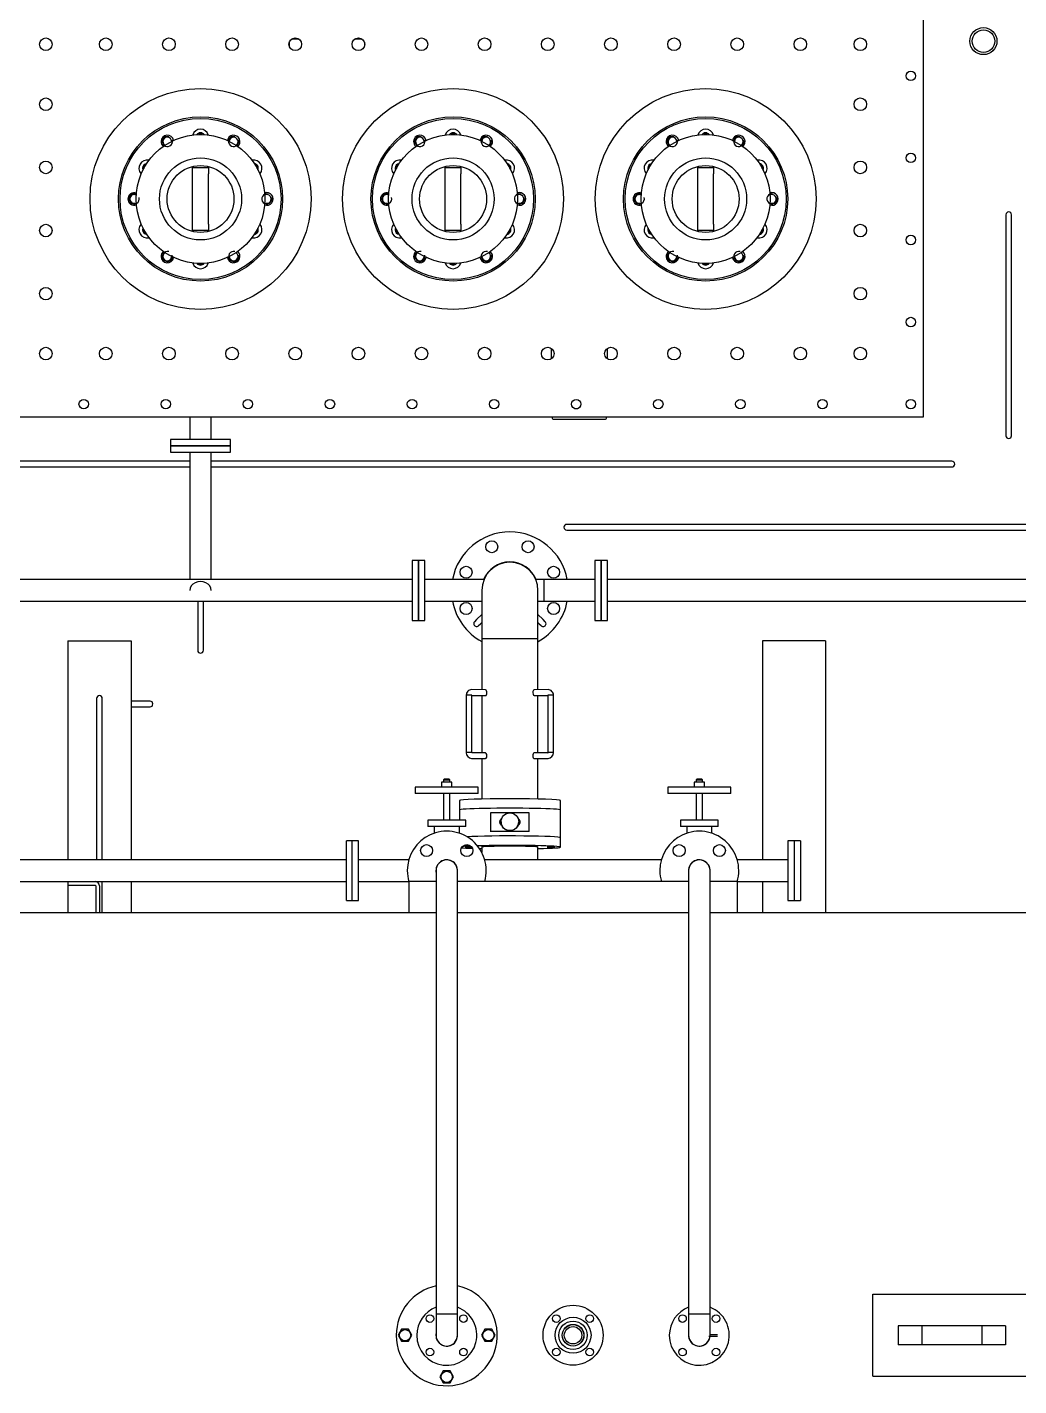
# Model space of a CAD drawing. Header units: millimetres. Extents: x 89978 to 501025, y -351975 to 835730.
# Drawn here: x 139889 to 141459, y -213166 to -211014 of the extents above; entities that cross this region are included whole.
import ezdxf

# ---------------------------------------------------------------- set-up
doc = ezdxf.new("R2010")
doc.units = ezdxf.units.MM
doc.header["$LTSCALE"] = 150
doc.layers.add('------00 Switch Gear_154kV', color=4, linetype='Continuous')

# ---------------------------------------------------------------- blocks, each defined once
blk = doc.blocks.new('X-1F-PLAN$0$top tr')
at = {"layer": '------00 Switch Gear_154kV', "linetype": 'Continuous'}
for p, q in [((320651, 115492.8), (320401, 115492.8)), ((320651, 115492.8), (320651, 115363)), ((321320.6, 115503.4), (321315.1, 115493.9)), ((321315.1, 115493.9), (321320.6, 115484.4)), ((321331.5, 115503.4), (321320.6, 115503.4)), ((321337, 115493.9), (321331.5, 115503.4)), ((321331.5, 115484.4), (321337, 115493.9)), ((321320.6, 115484.4), (321331.5, 115484.4)), ((320441, 115442.9), (320478.5, 115442.9)), ((320441, 115412.9), (320441, 115442.9)), ((320478.5, 115442.9), (320573.5, 115442.9)), ((320478.5, 115412.9), (320478.5, 115442.9)), ((320573.5, 115442.9), (320611, 115442.9)), ((320573.5, 115412.9), (320573.5, 115442.9)), ((320611, 115412.9), (320611, 115442.9)), ((320910.9, 115429.1), (320897.3, 115429.1)), ((320909, 115426.8), (320897.3, 115426.8)), ((320909, 115427.9), (320909, 115393.9)), ((320943, 115393.9), (320943, 115427.9)), ((321254.6, 115437.4), (321249.1, 115427.9)), ((321249.1, 115427.9), (321254.6, 115418.4)), ((321265.5, 115437.4), (321254.6, 115437.4)), ((321271, 115427.9), (321265.5, 115437.4)), ((321265.5, 115418.4), (321271, 115427.9)), ((321309, 115427.9), (321309, 115393.9)), ((321343, 115393.9), (321343, 115427.9)), ((321386.6, 115437.4), (321381.1, 115427.9)), ((321381.1, 115427.9), (321386.6, 115418.4)), ((321397.5, 115437.4), (321386.6, 115437.4)), ((321403, 115427.9), (321397.5, 115437.4)), ((321397.5, 115418.4), (321403, 115427.9)), ((320441, 115412.9), (320478.5, 115412.9)), ((320478.5, 115412.9), (320573.5, 115412.9)), ((320573.5, 115412.9), (320611, 115412.9)), ((321254.6, 115418.4), (321265.5, 115418.4)), ((321386.6, 115418.4), (321397.5, 115418.4)), ((320943, 115393.9), (320909, 115393.9)), ((320943, 115393.9), (320909, 115393.9)), ((320909, 115393.9), (320909, 115295)), ((320943, 115295), (320943, 115393.9)), ((321343, 115393.9), (321309, 115393.9)), ((321343, 115393.9), (321309, 115393.9)), ((321309, 115393.9), (321309, 115295)), ((321343, 115295), (321343, 115393.9)), ((320651, 115363), (320401, 115363)), ((320909, 115295), (320909, 115271)), ((320943, 115271), (320943, 115295)), ((321309, 115295), (321309, 115271)), ((321343, 115271), (321343, 115295)), ((320909, 115271), (320909, 114702)), ((320943, 114702), (320943, 115271)), ((321309, 115271), (321309, 114702)), ((321343, 114702), (321343, 115271)), ((320223, 114758.9), (320866, 114758.9)), ((320726, 114327.9), (320726, 114758.9)), ((320826, 114708.9), (320826, 114758.9)), ((320866, 114708.9), (320866, 114758.9)), ((320866, 114758.9), (320909, 114758.9)), ((320943, 114758.9), (321309, 114758.9)), ((321343, 114758.9), (321386, 114758.9)), ((321386, 114758.9), (322429, 114758.9)), ((321386, 114708.9), (321386, 114758.9)), ((321826, 114708.9), (321826, 114758.9)), ((321871.5, 114758.9), (321871.5, 114708.9)), ((321876, 114715.9), (321876, 114758.9)), ((321882, 114715.9), (321882, 114758.9)), ((321926, 114714.9), (321926, 114758.9)), ((320766, 114644.4), (320766, 114739.4)), ((320776, 114739.4), (320766, 114739.4)), ((320776, 114644.4), (320776, 114739.4)), ((320776, 114644.4), (320776, 114739.4)), ((320786, 114739.4), (320776, 114739.4)), ((320786, 114644.4), (320786, 114739.4)), ((321466, 114739.4), (321466, 114644.4)), ((321476, 114739.4), (321466, 114739.4)), ((321476, 114739.4), (321476, 114644.4)), ((321476, 114739.4), (321476, 114644.4)), ((321485, 114739.4), (321476, 114739.4)), ((321485, 114739.4), (321485, 114644.4)), ((321926, 114714.9), (321883, 114714.9)), ((321926, 114708.9), (321926, 114714.9)), ((320865.9, 114708.9), (320786, 114708.9)), ((320866, 114708.9), (320909, 114708.9)), ((320909, 114702), (320909, 114691.9)), ((320943, 114708.9), (321309, 114708.9)), ((320943, 114691.9), (320943, 114702)), ((321309, 114702), (321309, 114691.9)), ((321343, 114708.9), (321386, 114708.9)), ((321343, 114691.9), (321343, 114702)), ((321466, 114708.9), (321386.2, 114708.9)), ((321883, 114708.9), (321485, 114708.9)), ((321880.5, 114708.9), (321880.5, 114709.4)), ((321926, 114708.9), (321883, 114708.9)), ((322497, 114708.9), (321926, 114708.9)), ((320786, 114674.9), (320865.9, 114674.9)), ((320826, 114327.9), (320826, 114674.9)), ((320986.2, 114674.9), (321265.9, 114674.9)), ((321181.5, 114674.9), (321181.5, 114654.7)), ((321386.2, 114674.9), (321466, 114674.9)), ((321485, 114674.9), (322497, 114674.9)), ((321826, 114327.9), (321826, 114674.9)), ((321871.5, 114674.9), (321871.5, 114424.7)), ((321880.5, 114424.7), (321880.5, 114674.9)), ((321926, 114327.9), (321926, 114674.9)), ((321146, 114654.7), (321146, 114639.7)), ((321270.6, 114654.7), (321270.6, 114663.1)), ((320766, 114644.4), (320776, 114644.4)), ((320776, 114644.4), (320786, 114644.4)), ((320906, 114632.7), (320906, 114621.9)), ((320946, 114621.9), (320946, 114632.7)), ((321146, 114639.7), (321146, 114595.8)), ((321196, 114630.2), (321196, 114630)), ((321196, 114630), (321226, 114630)), ((321196, 114600), (321196, 114630)), ((321226, 114630), (321256, 114630)), ((321256, 114630.2), (321256, 114630)), ((321256, 114630), (321256, 114600)), ((321306, 114632.7), (321306, 114621.9)), ((321346, 114621.9), (321346, 114632.7)), ((321466, 114644.4), (321476, 114644.4)), ((321476, 114644.4), (321485, 114644.4)), ((320896, 114621.9), (320956, 114621.9)), ((320896, 114621.9), (320896, 114611.9)), ((320896, 114611.9), (320956, 114611.9)), ((320921, 114611.9), (320921, 114569.9)), ((320931, 114569.9), (320931, 114611.9)), ((320956, 114611.9), (320956, 114621.9)), ((321209.8, 114615), (321209.8, 114614.6)), ((321213.1, 114619.9), (321211.9, 114619.1)), ((321212.9, 114619.4), (321211.9, 114618.7)), ((321211.9, 114610.6), (321212.8, 114609.9)), ((321212, 114614.6), (321212, 114614.5)), ((321240.2, 114619.1), (321239, 114619.9)), ((321240.2, 114618.7), (321239.2, 114619.4)), ((321239.3, 114609.9), (321240.2, 114610.6)), ((321240, 114614.5), (321240, 114614.6)), ((321242.3, 114614.6), (321242.3, 114615)), ((321296, 114621.9), (321356, 114621.9)), ((321296, 114621.9), (321296, 114611.9)), ((321296, 114611.9), (321356, 114611.9)), ((321306, 114595.8), (321306, 114611.9)), ((321321, 114611.9), (321321, 114569.9)), ((321331, 114569.9), (321331, 114611.9)), ((321356, 114611.9), (321356, 114621.9)), ((321146, 114595.8), (321146, 114580.8)), ((321226, 114600), (321196, 114600)), ((321256, 114600), (321226, 114600)), ((321306, 114580.8), (321306, 114595.8)), ((320876, 114569.9), (320976, 114569.9)), ((320876, 114569.9), (320876, 114559.9)), ((320976, 114559.9), (320976, 114569.9)), ((321181.5, 114578.5), (321181.5, 114514.4)), ((321270.6, 114514.4), (321270.6, 114578.5)), ((321276, 114569.9), (321376, 114569.9)), ((321276, 114569.9), (321276, 114559.9)), ((321376, 114559.9), (321376, 114569.9)), ((320876, 114559.9), (320976, 114559.9)), ((320917.8, 114559.9), (320917.8, 114551.9)), ((320917.8, 114551.9), (320934.3, 114551.9)), ((320921, 114551.9), (320921, 114547.9)), ((320931, 114547.9), (320921, 114547.9)), ((320921, 114547.9), (320922, 114546.9)), ((320922, 114546.9), (320930, 114546.9)), ((320930, 114546.9), (320931, 114547.9)), ((320931, 114547.9), (320931, 114551.9)), ((320934.3, 114551.9), (320934.3, 114559.9)), ((321276, 114559.9), (321376, 114559.9)), ((321317.8, 114559.9), (321317.8, 114551.9)), ((321317.8, 114551.9), (321334.3, 114551.9)), ((321321, 114551.9), (321321, 114547.9)), ((321331, 114547.9), (321321, 114547.9)), ((321321, 114547.9), (321322, 114546.9)), ((321322, 114546.9), (321330, 114546.9)), ((321330, 114546.9), (321331, 114547.9)), ((321331, 114547.9), (321331, 114551.9)), ((321334.3, 114551.9), (321334.3, 114559.9)), ((321157, 114505), (321157, 114414.1)), ((321187.4, 114514.5), (321165.3, 114514.1)), ((321166, 114505.1), (321187.6, 114505.5)), ((321166, 114414.1), (321166, 114505)), ((321181.5, 114505.4), (321181.5, 114414.5)), ((321264.5, 114505.5), (321286.1, 114505.1)), ((321286.8, 114514.1), (321264.7, 114514.5)), ((321270.6, 114414.5), (321270.6, 114505.4)), ((321286.1, 114505), (321286.1, 114414.1)), ((321295.1, 114414.1), (321295.1, 114505)), ((321805, 114432.4), (321796, 114432.4)), ((321826, 114432.4), (321805, 114432.4)), ((321187.4, 114414.6), (321166, 114414.2)), ((321286.1, 114414.2), (321264.7, 114414.6)), ((321796, 114423.4), (321805, 114423.4)), ((321805, 114423.4), (321826, 114423.4)), ((321871.5, 114424.7), (321871.5, 114419.2)), ((321880.5, 114419.2), (321880.5, 114424.7)), ((321165.5, 114405.2), (321187.6, 114405.6)), ((321181.5, 114405.5), (321181.5, 114324.1)), ((321264.5, 114405.6), (321286.6, 114405.2)), ((321270.6, 114324.1), (321270.6, 114405.5)), ((320726, 114327.9), (320826, 114327.9)), ((320726, 114327.9), (320826, 114327.9)), ((321181.5, 114324.1), (321181.5, 114247.9)), ((321270.6, 114324.1), (321181.5, 114324.1)), ((321270.6, 114247.9), (321270.6, 114324.1)), ((321711.5, 114342.9), (321711.5, 114333.9)), ((321711.5, 114333.9), (321711.5, 114264.9)), ((321720.5, 114333.9), (321720.5, 114342.9)), ((321720.5, 114264.9), (321720.5, 114333.9)), ((321926, 114327.9), (321826, 114327.9)), ((321926, 114327.9), (321826, 114327.9)), ((321179.7, 114300.7), (321176.5, 114303.8)), ((321275.6, 114303.8), (321272.4, 114300.7)), ((321071.5, 114295.4), (321071.5, 114200.4)), ((321081.5, 114295.4), (321071.5, 114295.4)), ((321081.5, 114200.4), (321081.5, 114295.4)), ((321091.5, 114295.4), (321081.5, 114295.4)), ((321081.5, 114295.4), (321081.5, 114200.4)), ((321091.5, 114200.4), (321091.5, 114295.4)), ((321170.1, 114297.5), (321173.3, 114294.3)), ((321173.3, 114294.3), (321181.5, 114286.1)), ((321181.5, 114298.9), (321179.7, 114300.7)), ((321272.4, 114300.7), (321270.6, 114298.9)), ((321270.6, 114286.1), (321278.8, 114294.3)), ((321278.8, 114294.3), (321281.9, 114297.5)), ((321360.6, 114295.4), (321360.6, 114200.4)), ((321370.6, 114295.4), (321360.6, 114295.4)), ((321370.6, 114295.4), (321370.6, 114200.4)), ((321370.6, 114200.4), (321370.6, 114295.4)), ((321380.6, 114295.4), (321370.6, 114295.4)), ((321380.6, 114200.4), (321380.6, 114295.4)), ((321070.6, 114264.9), (319738.3, 114264.9)), ((321071.5, 114264.9), (321070.6, 114264.9)), ((321181.5, 114264.9), (321091.5, 114264.9)), ((321171.5, 114264.9), (321091.5, 114264.9)), ((321171.5, 114264.9), (321171.5, 114230.9)), ((321360.6, 114264.9), (321270.6, 114264.9)), ((321579.7, 114264.9), (321380.6, 114264.9)), ((321581.5, 114264.9), (321579.7, 114264.9)), ((323193.8, 114264.9), (321581.5, 114264.9)), ((319738.3, 114230.9), (321070.6, 114230.9)), ((321070.6, 114230.9), (321071.5, 114230.9)), ((321091.5, 114230.9), (321184.9, 114230.9)), ((321091.5, 114230.9), (321171.5, 114230.9)), ((321267.2, 114230.9), (321360.6, 114230.9)), ((321380.6, 114230.9), (321579.7, 114230.9)), ((321579.7, 114230.9), (321581.5, 114230.9)), ((321581.5, 114230.9), (323193.8, 114230.9)), ((321699, 114230.9), (321699, 114139.1)), ((321733, 114139.1), (321733, 114230.9)), ((321071.5, 114200.4), (321081.5, 114200.4)), ((321081.5, 114200.4), (321091.5, 114200.4)), ((321360.6, 114200.4), (321370.6, 114200.4)), ((321370.6, 114200.4), (321380.6, 114200.4)), ((321127, 114152.4), (319545, 114152.4)), ((321136, 114152.4), (321127, 114152.4)), ((319545, 114143.4), (321127, 114143.4)), ((321127, 114143.4), (321136, 114143.4)), ((321699, 114139.1), (321699, 114111.3)), ((321733, 114111.3), (321733, 114139.1)), ((321699, 114111.3), (321699, 114028.9)), ((321733, 114028.9), (321733, 114111.3)), ((320535, 114052.4), (320526, 114052.4)), ((321699, 114052.4), (320535, 114052.4)), ((322117, 114052.4), (321733, 114052.4)), ((320526, 114043.4), (320535, 114043.4)), ((320535, 114043.4), (321699, 114043.4)), ((321763.5, 114028.9), (321668.5, 114028.9)), ((321668.5, 114028.9), (321668.5, 114018.9)), ((321733, 114043.4), (322117, 114043.4)), ((321763.5, 114018.9), (321763.5, 114028.9)), ((320431.5, 114002.9), (320431.5, 113993.9)), ((320440.5, 113993.9), (320440.5, 114002.9)), ((321668.5, 114018.9), (321763.5, 114018.9)), ((321668.5, 114018.9), (321668.5, 114008.9)), ((321763.5, 114018.9), (321668.5, 114018.9)), ((321668.5, 114008.9), (321763.5, 114008.9)), ((321699, 114008.9), (321699, 113972.9)), ((321733, 113972.9), (321733, 114008.9)), ((321763.5, 114008.9), (321763.5, 114018.9)), ((320431.5, 113993.9), (320431.5, 113661.9)), ((320440.5, 113661.9), (320440.5, 113993.9)), ((322061, 113972.9), (320571, 113972.9)), ((320571, 113972.9), (320571, 113282.9)), ((321072.8, 113973.9), (321072.8, 113972.9)), ((321156.3, 113976.9), (321075.8, 113976.9)), ((321123.7, 113959.9), (321118.4, 113959.9)), ((321159.3, 113972.9), (321159.3, 113973.9)), ((321071.5, 113881.3), (321071.5, 113864.6)), ((321160.6, 113864.6), (321160.6, 113881.3)), ((320916, 113731.6), (320913, 113729.9)), ((320919, 113729.9), (320916, 113731.6)), ((321316, 113731.6), (321313, 113729.9)), ((321319, 113729.9), (321316, 113731.6)), ((321716, 113731.6), (321713, 113729.9)), ((321719, 113729.9), (321716, 113731.6)), ((320829.2, 113681.5), (320826.2, 113679.8)), ((320826.2, 113679.8), (320826.2, 113676.3)), ((320903.5, 113667.9), (320903.5, 113677.9)), ((320903.5, 113677.9), (320928.5, 113677.9)), ((320928.5, 113677.9), (320928.5, 113667.9)), ((321005.8, 113679.8), (321002.8, 113681.5)), ((321005.8, 113676.3), (321005.8, 113679.8)), ((321229.2, 113681.5), (321226.2, 113679.8)), ((321226.2, 113679.8), (321226.2, 113676.3)), ((321303.5, 113667.9), (321303.5, 113677.9)), ((321303.5, 113677.9), (321328.5, 113677.9)), ((321328.5, 113677.9), (321328.5, 113667.9)), ((321405.8, 113679.8), (321402.8, 113681.5)), ((321405.8, 113676.3), (321405.8, 113679.8)), ((321629.2, 113681.5), (321626.2, 113679.8)), ((321626.2, 113679.8), (321626.2, 113676.3)), ((321703.5, 113667.9), (321703.5, 113677.9)), ((321703.5, 113677.9), (321728.5, 113677.9)), ((321728.5, 113677.9), (321728.5, 113667.9)), ((321805.8, 113679.8), (321802.8, 113681.5)), ((321805.8, 113676.3), (321805.8, 113679.8)), ((320431.5, 113661.9), (320431.5, 113652.9)), ((320440.5, 113652.9), (320440.5, 113661.9)), ((320903.5, 113667.9), (320903.5, 113587.9)), ((320928.5, 113667.9), (320928.5, 113587.9)), ((321303.5, 113667.9), (321303.5, 113587.9)), ((321328.5, 113667.9), (321328.5, 113587.9)), ((321703.5, 113667.9), (321703.5, 113587.9)), ((321728.5, 113667.9), (321728.5, 113587.9)), ((320826.2, 113579.6), (320826.2, 113576.1)), ((320826.2, 113576.1), (320829.2, 113574.4)), ((320903.5, 113577.9), (320903.5, 113587.9)), ((320928.5, 113577.9), (320903.5, 113577.9)), ((320928.5, 113587.9), (320928.5, 113577.9)), ((321002.8, 113574.4), (321005.8, 113576.1)), ((321005.8, 113576.1), (321005.8, 113579.6)), ((321226.2, 113579.6), (321226.2, 113576.1)), ((321226.2, 113576.1), (321229.2, 113574.4)), ((321303.5, 113577.9), (321303.5, 113587.9)), ((321328.5, 113577.9), (321303.5, 113577.9)), ((321328.5, 113587.9), (321328.5, 113577.9)), ((321402.8, 113574.4), (321405.8, 113576.1)), ((321405.8, 113576.1), (321405.8, 113579.6)), ((321626.2, 113579.6), (321626.2, 113576.1)), ((321626.2, 113576.1), (321629.2, 113574.4)), ((321703.5, 113577.9), (321703.5, 113587.9)), ((321728.5, 113577.9), (321703.5, 113577.9)), ((321728.5, 113587.9), (321728.5, 113577.9)), ((321802.8, 113574.4), (321805.8, 113576.1)), ((321805.8, 113576.1), (321805.8, 113579.6)), ((320913, 113526), (320916, 113524.3)), ((320916, 113524.3), (320919, 113526)), ((321313, 113526), (321316, 113524.3)), ((321316, 113524.3), (321319, 113526)), ((321713, 113526), (321716, 113524.3)), ((321716, 113524.3), (321719, 113526)), ((321456.5, 113379.8), (321456.5, 113386.1)), ((321575.5, 113379.8), (321575.5, 113386.1)), ((321460, 113374.9), (321472, 113374.9)), ((321560, 113374.9), (321572, 113374.9))]:
    blk.add_line(p, q, dxfattribs=at)
for centre, radius in [((321326, 115493.9), 9), ((321126, 115427.9), 47.5), ((320899.5, 115454.5), 6), ((320899.5, 115454.5), 6), ((320952.6, 115454.5), 6), ((320952.6, 115454.5), 6), ((321099.5, 115454.5), 6), ((321126, 115427.9), 28.5), ((321126, 115427.9), 22.5), ((321126, 115427.9), 17.2), ((321126, 115427.9), 17), ((321152.6, 115454.5), 6), ((321299.5, 115454.5), 6), ((321352.6, 115454.5), 6), ((321126, 115427.9), 13.8), ((321260, 115427.9), 9), ((321392, 115427.9), 9), ((320899.5, 115401.4), 6), ((320899.5, 115401.4), 6), ((320952.6, 115401.4), 6), ((320952.6, 115401.4), 6), ((321099.5, 115401.4), 6), ((321152.6, 115401.4), 6), ((321299.5, 115401.4), 6), ((321352.6, 115401.4), 6), ((320894.2, 114660.1), 9.5), ((320957.9, 114660.1), 9.5), ((321294.2, 114660.1), 9.5), ((321357.9, 114660.1), 9.5), ((321156.8, 114276.6), 9.5), ((321295.3, 114276.6), 9.5), ((321156.8, 114219.2), 9.5), ((321295.3, 114219.2), 9.5), ((321197.3, 114178.7), 9.5), ((321254.7, 114178.7), 9.5), ((320591, 113952.9), 7.5), ((320731, 113952.9), 7.5), ((320861, 113952.9), 7.5), ((320991, 113952.9), 7.5), ((321121, 113952.9), 7.5), ((321251, 113952.9), 7.5), ((321381, 113952.9), 7.5), ((321511, 113952.9), 7.5), ((321641, 113952.9), 7.5), ((321771, 113952.9), 7.5), ((321901, 113952.9), 7.5), ((320671, 113872.9), 10), ((320766, 113872.9), 10), ((320866, 113872.9), 10), ((320966, 113872.9), 10), ((321066, 113872.9), 10), ((321166, 113872.9), 10), ((321266, 113872.9), 10), ((321366, 113872.9), 10), ((321466, 113872.9), 10), ((321566, 113872.9), 10), ((321666, 113872.9), 10), ((321766, 113872.9), 10), ((321866, 113872.9), 10), ((321961, 113872.9), 10), ((320591, 113822.9), 7.5), ((320671, 113777.9), 10), ((320916, 113627.9), 175), ((321316, 113627.9), 175), ((321716, 113627.9), 175), ((321961, 113777.9), 10), ((320916, 113627.9), 130), ((320916, 113627.9), 127.5), ((321316, 113627.9), 130), ((321316, 113627.9), 127.5), ((321716, 113627.9), 130), ((321716, 113627.9), 127.5), ((320916, 113627.9), 102), ((321316, 113627.9), 102), ((321716, 113627.9), 102), ((320591, 113692.9), 7.5), ((320671, 113677.9), 10), ((320916, 113627.9), 65), ((320916, 113627.9), 53), ((321316, 113627.9), 65), ((321316, 113627.9), 53), ((321716, 113627.9), 65), ((321716, 113627.9), 53), ((321961, 113677.9), 10), ((320591, 113562.9), 7.5), ((320671, 113577.9), 10), ((321961, 113577.9), 10), ((320671, 113477.9), 10), ((321961, 113477.9), 10), ((320591, 113432.9), 7.5), ((320476, 113377.9), 21.4), ((320476, 113377.9), 17.9), ((320671, 113382.9), 10), ((320766, 113382.9), 10), ((320866, 113382.9), 10), ((320966, 113382.9), 10), ((321066, 113382.9), 10), ((321166, 113382.9), 10), ((321266, 113382.9), 10), ((321366, 113382.9), 10), ((321466, 113382.9), 10), ((321566, 113382.9), 10), ((321666, 113382.9), 10), ((321766, 113382.9), 10), ((321866, 113382.9), 10), ((321961, 113382.9), 10)]:
    blk.add_circle(centre, radius, dxfattribs=at)
for centre, radius, start, end in [((321326, 115427.9), 80, 0, 257.7311), ((320926, 115427.9), 47.5, 0, 249.029), ((320926, 115427.9), 47.5, 0, 249.029), ((321326, 115427.9), 47.5, 0, 249.029), ((320926, 115427.9), 17.2, 0, 189.7665), ((320926, 115427.9), 17, 0, 180), ((320926, 115427.9), 17, 0, 180), ((321326, 115427.9), 17.2, 0, 189.7665), ((321326, 115427.9), 17, 0, 180), ((321326, 115427.9), 17, 0, 180), ((320926, 115427.9), 47.5, 290.971, 0), ((320926, 115427.9), 47.5, 290.971, 0), ((320926, 115427.9), 17.2, 350.2335, 0), ((321326, 115427.9), 80, 282.2689, 0), ((321326, 115427.9), 47.5, 290.971, 0), ((321326, 115427.9), 17.2, 350.2335, 0), ((321883, 114715.9), 7, 180, 270), ((321883, 114715.9), 1, 180, 270), ((320926, 114691.9), 62.5, 163.7398, 0), ((320926, 114691.9), 17.2, 170.2335, 0), ((320926, 114691.9), 17, 180, 0), ((320926, 114691.9), 17.2, 0, 9.7665), ((320926, 114691.9), 62.5, 0, 15.7833), ((321326, 114691.9), 62.5, 164.2167, 0), ((321326, 114691.9), 17.2, 170.2335, 0), ((321326, 114691.9), 17, 180, 0), ((321326, 114691.9), 17.2, 0, 9.7665), ((321326, 114691.9), 62.5, 0, 16.2602), ((321165.8, 114505.3), 8.79, 93.0913, 181.9713), ((321286.3, 114505.3), 8.81, 358.1982, 86.7391), ((321796, 114427.9), 4.5, 90, 270), ((321165.6, 114413.8), 8.61, 177.945, 269.2242), ((321286.5, 114413.7), 8.59, 270.6136, 2.2171), ((321876, 114419.2), 4.5, 180, 0), ((321716, 114342.9), 4.5, 0, 180), ((321226, 114247.9), 92.5, 118.7914, 169.4098), ((321226, 114247.9), 92.5, 10.5902, 61.2086), ((321173.3, 114300.7), 4.5, 45, 225), ((321278.8, 114300.7), 4.5, 0, 135), ((321278.8, 114300.7), 4.5, 315, 0), ((321226, 114247.9), 44.5, 180, 0), ((321226, 114247.9), 44.5, 180, 0), ((321226, 114247.9), 92.5, 190.5902, 349.4098), ((321226, 114247.9), 45, 202.1961, 337.8039), ((321136, 114147.9), 4.5, 0, 90), ((321136, 114147.9), 4.5, 270, 0), ((320526, 114047.9), 4.5, 90, 270), ((320436, 114002.9), 4.5, 0, 180), ((321075.8, 113973.9), 3, 90, 180), ((321156.3, 113973.9), 3, 0, 90), ((320863.5, 113718.9), 10, 9.9199, 230.0801), ((320863.5, 113718.9), 8, 255, 195), ((320863.5, 113718.9), 6.92, 2.5853, 237.4147), ((320916, 113725.4), 13, 19.4182, 160.5818), ((320916, 113725.4), 7.19, 37.1303, 142.8697), ((320968.5, 113718.9), 10, 0, 170.0801), ((320968.5, 113718.9), 8, 255, 195), ((320968.5, 113718.9), 6.92, 0, 177.4147), ((321263.5, 113718.9), 10, 9.9199, 230.0801), ((321263.5, 113718.9), 8, 255, 195), ((321263.5, 113718.9), 6.92, 2.5853, 237.4147), ((321316, 113725.4), 13, 19.4182, 160.5818), ((321316, 113725.4), 7.19, 37.1303, 142.8697), ((321368.5, 113718.9), 10, 0, 170.0801), ((321368.5, 113718.9), 8, 255, 195), ((321368.5, 113718.9), 6.92, 0, 177.4147), ((321663.5, 113718.9), 10, 9.9199, 230.0801), ((321663.5, 113718.9), 8, 255, 195), ((321663.5, 113718.9), 6.92, 2.5853, 237.4147), ((321716, 113725.4), 13, 19.4182, 160.5818), ((321716, 113725.4), 7.19, 37.1303, 142.8697), ((321768.5, 113718.9), 10, 0, 170.0801), ((321768.5, 113718.9), 8, 255, 195), ((321768.5, 113718.9), 6.92, 0, 177.4147), ((320968.5, 113718.9), 6.92, 302.5853, 0), ((320968.5, 113718.9), 10, 309.9199, 0), ((321368.5, 113718.9), 6.92, 302.5853, 0), ((321368.5, 113718.9), 10, 309.9199, 0), ((321768.5, 113718.9), 6.92, 302.5853, 0), ((321768.5, 113718.9), 10, 309.9199, 0), ((320831.6, 113676.7), 13, 79.4182, 220.5818), ((320831.6, 113676.7), 7.19, 97.1303, 202.8697), ((321000.5, 113676.7), 13, 319.4182, 100.5818), ((321000.5, 113676.7), 7.19, 0, 82.8697), ((321231.6, 113676.7), 13, 79.4182, 220.5818), ((321231.6, 113676.7), 7.19, 97.1303, 202.8697), ((321400.5, 113676.7), 13, 319.4182, 100.5818), ((321400.5, 113676.7), 7.19, 0, 82.8697), ((321631.6, 113676.7), 13, 79.4182, 220.5818), ((321631.6, 113676.7), 7.19, 97.1303, 202.8697), ((321800.5, 113676.7), 13, 319.4182, 100.5818), ((321800.5, 113676.7), 7.19, 0, 82.8697), ((321000.5, 113676.7), 7.19, 337.1303, 0), ((321400.5, 113676.7), 7.19, 337.1303, 0), ((321800.5, 113676.7), 7.19, 337.1303, 0), ((320436, 113652.9), 4.5, 180, 0), ((320811, 113627.9), 10, 69.9199, 290.0801), ((320811, 113627.9), 8, 255, 195), ((320811, 113627.9), 6.92, 62.5853, 297.4147), ((321021, 113627.9), 8, 255, 195), ((321021, 113627.9), 10, 0, 110.0801), ((321021, 113627.9), 6.92, 0, 117.4147), ((321211, 113627.9), 10, 69.9199, 290.0801), ((321211, 113627.9), 8, 255, 195), ((321211, 113627.9), 6.92, 62.5853, 297.4147), ((321421, 113627.9), 8, 255, 195), ((321421, 113627.9), 10, 0, 110.0801), ((321421, 113627.9), 6.92, 0, 117.4147), ((321611, 113627.9), 10, 69.9199, 290.0801), ((321611, 113627.9), 8, 255, 195), ((321611, 113627.9), 6.92, 62.5853, 297.4147), ((321821, 113627.9), 8, 255, 195), ((321821, 113627.9), 10, 0, 110.0801), ((321821, 113627.9), 6.92, 0, 117.4147), ((321021, 113627.9), 10, 249.9199, 0), ((321021, 113627.9), 6.92, 242.5853, 0), ((321421, 113627.9), 10, 249.9199, 0), ((321421, 113627.9), 6.92, 242.5853, 0), ((321821, 113627.9), 10, 249.9199, 0), ((321821, 113627.9), 6.92, 242.5853, 0), ((320831.6, 113579.2), 13, 139.4182, 280.5818), ((320831.6, 113579.2), 7.19, 157.1303, 262.8697), ((321000.5, 113579.2), 13, 259.4182, 40.5818), ((321000.5, 113579.2), 7.19, 277.1303, 0), ((321000.5, 113579.2), 7.19, 0, 22.8697), ((321231.6, 113579.2), 13, 139.4182, 280.5818), ((321231.6, 113579.2), 7.19, 157.1303, 262.8697), ((321400.5, 113579.2), 13, 259.4182, 40.5818), ((321400.5, 113579.2), 7.19, 277.1303, 0), ((321400.5, 113579.2), 7.19, 0, 22.8697), ((321631.6, 113579.2), 13, 139.4182, 280.5818), ((321631.6, 113579.2), 7.19, 157.1303, 262.8697), ((321800.5, 113579.2), 13, 259.4182, 40.5818), ((321800.5, 113579.2), 7.19, 277.1303, 0), ((321800.5, 113579.2), 7.19, 0, 22.8697), ((320863.5, 113537), 10, 129.9199, 350.0801), ((320863.5, 113537), 8, 255, 195), ((320863.5, 113537), 6.92, 122.5853, 357.4147), ((320968.5, 113537), 10, 189.9199, 0), ((320968.5, 113537), 8, 255, 195), ((320968.5, 113537), 6.92, 182.5853, 0), ((320968.5, 113537), 6.92, 0, 57.4147), ((320968.5, 113537), 10, 0, 50.0801), ((321263.5, 113537), 10, 129.9199, 350.0801), ((321263.5, 113537), 8, 255, 195), ((321263.5, 113537), 6.92, 122.5853, 357.4147), ((321368.5, 113537), 10, 189.9199, 0), ((321368.5, 113537), 8, 255, 195), ((321368.5, 113537), 6.92, 182.5853, 0), ((321368.5, 113537), 6.92, 0, 57.4147), ((321368.5, 113537), 10, 0, 50.0801), ((321663.5, 113537), 10, 129.9199, 350.0801), ((321663.5, 113537), 8, 255, 195), ((321663.5, 113537), 6.92, 122.5853, 357.4147), ((321768.5, 113537), 10, 189.9199, 0), ((321768.5, 113537), 8, 255, 195), ((321768.5, 113537), 6.92, 182.5853, 0), ((321768.5, 113537), 6.92, 0, 57.4147), ((321768.5, 113537), 10, 0, 50.0801), ((320916, 113530.4), 13, 199.4182, 340.5818), ((320916, 113530.4), 7.19, 217.1303, 322.8697), ((321316, 113530.4), 13, 199.4182, 340.5818), ((321316, 113530.4), 7.19, 217.1303, 322.8697), ((321716, 113530.4), 13, 199.4182, 340.5818), ((321716, 113530.4), 7.19, 217.1303, 322.8697)]:
    blk.add_arc(centre, radius, start, end, dxfattribs=at)
for centre, major_axis, ratio, start_param, end_param in [((321226, 114654.7), (80, 0), 0.034899, 2.161415, 5.410938), ((321226, 114654.7), (45, 0), 0.034899, 3.000053, 6.283185), ((321226, 114654.7), (44.6, 0), 0.034899, 3.141593, 6.283185), ((321226, 114654.7), (80, 0), 0.034899, 0.923956, 0.980178), ((321226, 114654.7), (45, 0), 0.034899, 0, 0.141539), ((321226, 114654.7), (80, 0), 0.034899, 0.296824, 0.734756), ((321291, 114654.7), (-6, 0), 0.034899, 0.712672, 5.618784), ((321226, 114654.7), (80, 0), 0.034899, -0.685192, -0.346389), ((321226, 114639.7), (80, 0), 0.034899, 3.141593, 5.728172), ((321226, 114639.7), (-80, 0), 0.034899, 0, 2.58658), ((321226, 114632.7), (-80, 0), 0.034899, 1.1864, 1.570796), ((321226, 114614.6), (-14, 0), 0.999391, 4.712389, 5.933841), ((321226, 114632.7), (80, 0), 0.034899, 4.712389, 5.096786), ((321226, 114614.6), (14, 0), 0.999391, 0.349344, 1.570796), ((321214.8, 114615), (5, 0), 0.999391, 2.181522, 3.141593), ((321214.8, 114614.6), (5, 0), 0.999391, 2.181522, 4.101663), ((321226, 114614.6), (14, 0), 0.999391, 2.792248, 3.141593), ((321226, 114614.6), (-14, 0), 0.999391, 3.141593, 3.490937), ((321237.3, 114615), (-5, 0), 0.999391, 3.141593, 4.101663), ((321237.3, 114614.6), (-5, 0), 0.999391, 2.181522, 4.101663), ((321226, 114595.8), (-80, 0), 0.034899, 0, 3.141593), ((321226, 114595.8), (-80, 0), 0.034899, 0, 3.141593), ((321226, 114580.8), (80, 0), 0.034899, 3.141593, 6.283185), ((321161.5, 114505), (4.5, 0), 0.034899, 3.142046, 6.283185), ((321161.5, 114505), (4.5, 0), 0.034899, 0, 0.523599), ((321187.5, 114510), (-0.09, 4.5), 0.499695, 3.141593, 6.283185), ((321264.6, 114510), (0.09, 4.5), 0.499695, 0, 3.141593), ((321290.6, 114505), (-4.5, 0), 0.034899, 0, 3.141261), ((321161.5, 114414.1), (4.5, 0), 0.034899, 3.141593, 6.283185), ((321187.5, 114410.1), (0.09, -4.5), 0.499695, 0, 3.141593), ((321264.6, 114410.1), (-0.09, -4.5), 0.499695, 3.141593, 6.283185), ((321290.6, 114414.1), (4.5, 0), 0.034899, 3.141593, 6.283185), ((321716, 114247.9), (-17, 0), 0.817481, 0, 3.141593)]:
    blk.add_ellipse(centre, major_axis=major_axis, ratio=ratio, start_param=start_param, end_param=end_param, dxfattribs=at)
for centre, major_axis, ratio in [((321161, 114654.7), (-6, 0), 0.034899), ((321193.5, 114652.8), (-6, 0), 0.034899), ((321258.5, 114652.8), (-6, 0), 0.034899), ((321226, 114614.5), (-14, 0), 0.999391)]:
    blk.add_ellipse(centre, major_axis=major_axis, ratio=ratio, dxfattribs=at)
for points, knots in [([(321166, 114504.8), (321166, 114504.8), (321166, 114504.8), (321166, 114504.9), (321166, 114504.9), (321166, 114505), (321166, 114505.1), (321166, 114505.1), (321166, 114505.2), (321166, 114505.2), (321166, 114505.3), (321166.1, 114505.3), (321166, 114505.3), (321166, 114505.3), (321166, 114505.3)], [0.3831191, 0.3831191, 0.3831191, 0.3831191, 0.4152427, 0.4507272, 0.4719007, 0.4864422, 0.4982261, 0.5104716, 0.5234863, 0.5399843, 0.5641029, 0.603506, 0.6740676, 0.6804597, 0.6804597, 0.6804597, 0.6804597]), ([(321286, 114505.3), (321286, 114505.3), (321286, 114505.3), (321286.1, 114505.3), (321286.1, 114505.2), (321286.1, 114505.1), (321286.1, 114505.1), (321286.1, 114505), (321286.1, 114504.9), (321286.1, 114504.9), (321286.1, 114504.8), (321286.1, 114504.8), (321286.1, 114504.8), (321286.2, 114504.9), (321286.2, 114504.9)], [0.3831191, 0.3831191, 0.3831191, 0.3831191, 0.4152427, 0.4507272, 0.4719007, 0.4864422, 0.4982261, 0.5104716, 0.5234863, 0.5399843, 0.5641029, 0.603506, 0.6740676, 0.7810511, 0.7810511, 0.7810511, 0.7810511])]:
    blk.add_open_spline(points, degree=3, knots=knots, dxfattribs=at)

msp = doc.modelspace()

# ---------------------------------------------------------------- block references
at = {"layer": '------00 Switch Gear_154kV', "color": 4, "rotation": 180}
msp.add_blockref('X-1F-PLAN$0$top tr', (461879.1, -97658.1), dxfattribs=at)
msp.add_blockref('X-1F-PLAN$0$top tr', (461879.1, -97658.1), dxfattribs=at)

doc.saveas('drawing.dxf')
